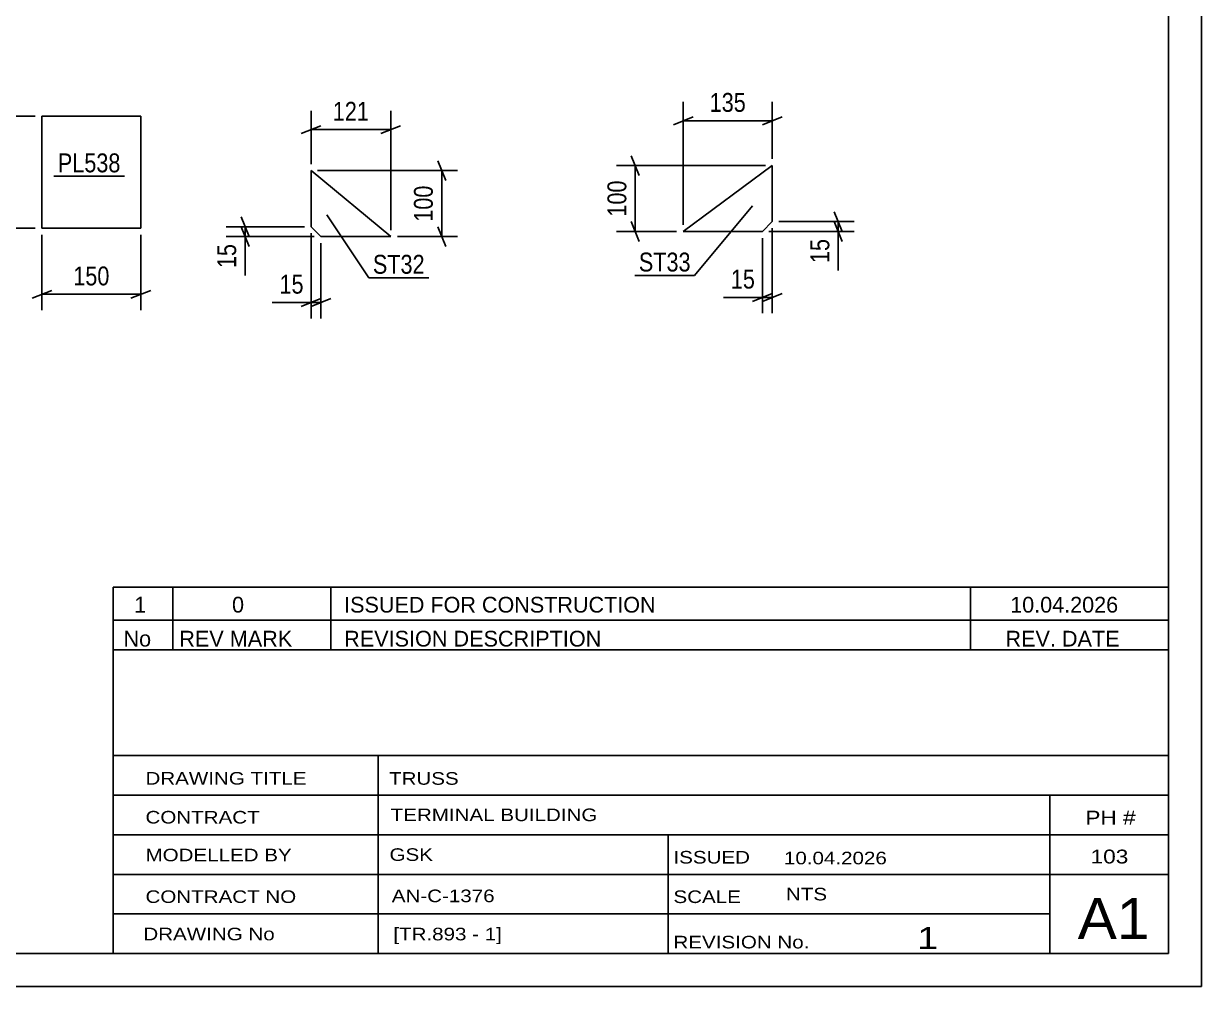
# Model space of a CAD drawing. Header units: millimetres. Extents: x 0 to 420, y 0 to 297.
# Drawn here: x 241.4 to 420, y 0 to 146 of the extents above; entities that cross this region are included whole.
import ezdxf

# ---------------------------------------------------------------- set-up
doc = ezdxf.new("R2010")
doc.units = ezdxf.units.MM
doc.styles.add('Arial Narrow', font='ARIALN.TTF', dxfattribs={"height": 0.2})

# ---------------------------------------------------------------- blocks, each defined once
blk = doc.blocks.new('Unknown-203762959-1135')
at = {"color": 5, "linetype": 'Continuous'}
for p, q in [((420, 0), (420, 297)), ((415, 5), (415, 292)), ((5, 5), (415, 5)), ((0, 0), (420, 0))]:
    blk.add_line(p, q, dxfattribs=at)
blk = doc.blocks.new('Part-203762959-2891 - 2887')
at = {"color": 2, "linetype": 'Continuous'}
for p, q in [((244.17, 131.99), (244.17, 114.99)), ((259.17, 131.99), (244.17, 131.99)), ((259.17, 114.99), (259.17, 131.99)), ((244.17, 114.99), (259.17, 114.99))]:
    blk.add_line(p, q, dxfattribs=at)
blk = doc.blocks.new('Part-203762959-2665 - 2649')
at = {"color": 2, "linetype": 'Continuous'}
for p, q in [((284.98, 123.72), (284.98, 115.22)), ((297.07, 113.72), (284.98, 123.72)), ((284.98, 115.22), (286.48, 113.72)), ((286.48, 113.72), (297.07, 113.72))]:
    blk.add_line(p, q, dxfattribs=at)
blk = doc.blocks.new('Part-203762959-2594 - 2578')
at = {"color": 2, "linetype": 'Continuous'}
for p, q in [((354.92, 124.49), (341.42, 114.49)), ((354.92, 115.99), (354.92, 124.49)), ((341.42, 114.49), (353.42, 114.49)), ((353.42, 114.49), (354.92, 115.99))]:
    blk.add_line(p, q, dxfattribs=at)
blk = doc.blocks.new('StraightDimension-203762959-2893 - 2887')
at = {"color": 7, "linetype": 'Continuous'}
for p, q in [((244.17, 113.99), (244.17, 102.57)), ((259.17, 113.99), (259.17, 102.57)), ((245.67, 105.57), (242.67, 104.37)), ((257.67, 104.37), (260.67, 105.57)), ((244.17, 104.97), (259.17, 104.97))]:
    blk.add_line(p, q, dxfattribs=at)
at = {"color": 0}
blk.add_wipeout([(255.01, 105.72), (255.01, 109.92), (248.33, 109.92), (248.33, 105.72)], dxfattribs=at)
at = {"color": 3, "style": 'Arial Narrow'}
blk.add_text('150', height=2.863, dxfattribs=at).set_placement((248.93, 106.32))
blk = doc.blocks.new('StraightDimension-203762959-2904 - 2887')
at = {"color": 7, "linetype": 'Continuous'}
for p, q in [((231.74, 130.49), (230.54, 133.49)), ((243.17, 131.99), (228.29, 131.99)), ((231.14, 114.99), (231.14, 131.99)), ((230.54, 116.49), (231.74, 113.49)), ((243.17, 114.99), (228.29, 114.99))]:
    blk.add_line(p, q, dxfattribs=at)
at = {"color": 0}
blk.add_wipeout([(230.39, 126.83), (226.19, 126.83), (226.19, 120.15), (230.39, 120.15)], dxfattribs=at)
at = {"color": 3, "style": 'Arial Narrow'}
blk.add_text('170', height=2.863, rotation=90.0002, dxfattribs=at).set_placement((229.79, 120.75))
blk = doc.blocks.new('StraightDimension-203762959-2689 - 2649')
at = {"color": 7, "linetype": 'Continuous'}
for p, q in [((274.38, 116.72), (275.58, 113.72)), ((283.98, 115.22), (272.13, 115.22)), ((275.58, 112.22), (274.38, 115.22)), ((274.98, 113.72), (274.98, 115.22)), ((285.48, 113.72), (272.13, 113.72))]:
    blk.add_line(p, q, dxfattribs=at)
at = {"color": 0}
blk.add_wipeout([(274.23, 113.2), (270.03, 113.2), (270.03, 108.34), (274.23, 108.34)], dxfattribs=at)
at = {"color": 7, "linetype": 'Continuous'}
blk.add_line((274.98, 113.72), (274.98, 107.82), dxfattribs=at)
blk.add_line((274.98, 113.72), (274.98, 107.82), dxfattribs=at)
at = {"color": 3, "style": 'Arial Narrow'}
blk.add_text('15', height=2.863, rotation=90.0002, dxfattribs=at).set_placement((273.63, 108.94))
blk = doc.blocks.new('StraightDimension-203762959-2667 - 2649')
at = {"color": 7, "linetype": 'Continuous'}
for p, q in [((284.98, 114.22), (284.98, 101.32)), ((286.48, 112.72), (286.48, 101.32)), ((283.48, 103.12), (286.48, 104.32)), ((287.98, 104.32), (284.98, 103.12)), ((284.98, 103.72), (286.48, 103.72))]:
    blk.add_line(p, q, dxfattribs=at)
at = {"color": 0}
blk.add_wipeout([(284.45, 104.47), (284.45, 108.67), (279.6, 108.67), (279.6, 104.47)], dxfattribs=at)
at = {"color": 7, "linetype": 'Continuous'}
blk.add_line((284.98, 103.72), (279.07, 103.72), dxfattribs=at)
blk.add_line((284.98, 103.72), (279.07, 103.72), dxfattribs=at)
at = {"color": 3, "style": 'Arial Narrow'}
blk.add_text('15', height=2.863, dxfattribs=at).set_placement((280.2, 105.07))
blk = doc.blocks.new('StraightDimension-203762959-2679 - 2649')
at = {"color": 7, "linetype": 'Continuous'}
for p, q in [((284.98, 124.72), (284.98, 132.79)), ((297.07, 114.72), (297.07, 132.79)), ((283.48, 129.34), (286.48, 130.54)), ((298.57, 130.54), (295.57, 129.34)), ((284.98, 129.94), (297.07, 129.94))]:
    blk.add_line(p, q, dxfattribs=at)
at = {"color": 0}
blk.add_wipeout([(294.36, 130.69), (294.36, 134.89), (287.68, 134.89), (287.68, 130.69)], dxfattribs=at)
at = {"color": 3, "style": 'Arial Narrow'}
blk.add_text('121', height=2.863, dxfattribs=at).set_placement((288.28, 131.29))
blk = doc.blocks.new('StraightDimension-203762959-2700 - 2649')
at = {"color": 7, "linetype": 'Continuous'}
for p, q in [((304.2, 125.22), (305.4, 122.22)), ((285.98, 123.72), (307.2, 123.72)), ((304.8, 113.72), (304.8, 123.72)), ((305.4, 112.22), (304.2, 115.22)), ((298.07, 113.72), (307.2, 113.72))]:
    blk.add_line(p, q, dxfattribs=at)
at = {"color": 0}
blk.add_wipeout([(304.05, 122.07), (299.85, 122.07), (299.85, 115.38), (304.05, 115.38)], dxfattribs=at)
at = {"color": 3, "style": 'Arial Narrow'}
blk.add_text('100', height=2.863, rotation=90.0002, dxfattribs=at).set_placement((303.45, 115.98))
blk = doc.blocks.new('StraightDimension-203762959-2596 - 2578')
at = {"color": 7, "linetype": 'Continuous'}
for p, q in [((354.92, 114.99), (354.92, 102.09)), ((353.42, 113.49), (353.42, 102.09)), ((351.92, 103.89), (354.92, 105.09)), ((356.42, 105.09), (353.42, 103.89)), ((353.42, 104.49), (354.92, 104.49))]:
    blk.add_line(p, q, dxfattribs=at)
at = {"color": 0}
blk.add_wipeout([(352.9, 105.24), (352.9, 109.44), (348.04, 109.44), (348.04, 105.24)], dxfattribs=at)
at = {"color": 7, "linetype": 'Continuous'}
blk.add_line((353.42, 104.49), (347.52, 104.49), dxfattribs=at)
blk.add_line((353.42, 104.49), (347.52, 104.49), dxfattribs=at)
at = {"color": 3, "style": 'Arial Narrow'}
blk.add_text('15', height=2.863, dxfattribs=at).set_placement((348.64, 105.84))
blk = doc.blocks.new('StraightDimension-203762959-2635 - 2578')
at = {"color": 7, "linetype": 'Continuous'}
for p, q in [((364.32, 117.49), (365.52, 114.49)), ((354.42, 114.49), (367.32, 114.49)), ((355.92, 115.99), (367.32, 115.99)), ((365.52, 112.99), (364.32, 115.99)), ((364.92, 114.49), (364.92, 115.99))]:
    blk.add_line(p, q, dxfattribs=at)
at = {"color": 0}
blk.add_wipeout([(364.17, 113.97), (359.97, 113.97), (359.97, 109.11), (364.17, 109.11)], dxfattribs=at)
at = {"color": 7, "linetype": 'Continuous'}
blk.add_line((364.92, 114.49), (364.92, 108.59), dxfattribs=at)
blk.add_line((364.92, 114.49), (364.92, 108.59), dxfattribs=at)
at = {"color": 3, "style": 'Arial Narrow'}
blk.add_text('15', height=2.863, rotation=90.0002, dxfattribs=at).set_placement((363.57, 109.71))
blk = doc.blocks.new('StraightDimension-203762959-2611 - 2578')
at = {"color": 7, "linetype": 'Continuous'}
for p, q in [((341.42, 115.49), (341.42, 134.14)), ((354.92, 125.49), (354.92, 134.14)), ((342.92, 131.89), (339.92, 130.69)), ((341.42, 131.29), (354.92, 131.29)), ((353.42, 130.69), (356.42, 131.89))]:
    blk.add_line(p, q, dxfattribs=at)
at = {"color": 0}
blk.add_wipeout([(351.51, 132.04), (351.51, 136.24), (344.83, 136.24), (344.83, 132.04)], dxfattribs=at)
at = {"color": 3, "style": 'Arial Narrow'}
blk.add_text('135', height=2.863, dxfattribs=at).set_placement((345.43, 132.64))
blk = doc.blocks.new('StraightDimension-203762959-2623 - 2578')
at = {"color": 7, "linetype": 'Continuous'}
for p, q in [((333.54, 125.99), (334.74, 122.99)), ((353.92, 124.49), (331.29, 124.49)), ((334.14, 114.49), (334.14, 124.49)), ((340.42, 114.49), (331.29, 114.49)), ((334.74, 112.99), (333.54, 115.99))]:
    blk.add_line(p, q, dxfattribs=at)
at = {"color": 0}
blk.add_wipeout([(333.39, 122.84), (329.19, 122.84), (329.19, 116.15), (333.39, 116.15)], dxfattribs=at)
at = {"color": 3, "style": 'Arial Narrow'}
blk.add_text('100', height=2.863, rotation=90.0002, dxfattribs=at).set_placement((332.79, 116.75))
blk = doc.blocks.new('Unknown-203762959-13560')
at = {"color": 7, "linetype": 'Continuous'}
for p, q in [((255, 51.05), (255, 5)), ((255, 51.05), (415, 51.05)), ((415, 51), (415, 5)), ((255, 35), (415, 35)), ((295.14, 35), (295.14, 5)), ((255, 29), (415, 29)), ((397, 5.05), (397, 29.05)), ((255, 23), (415, 23)), ((339.14, 23), (339.14, 5)), ((255, 17), (415, 17)), ((255, 11), (397, 11)), ((255, 5), (415, 5))]:
    blk.add_line(p, q, dxfattribs=at)
at = {"color": 7, "style": 'Arial Narrow'}
for s, height, width, p in [('DRAWING TITLE', 1.9089, 1.425378, (259.88, 30.61)), ('TRUSS  ', 1.909, 1.425378, (296.81, 30.59)), ('TERMINAL BUILDING', 1.9089, 1.425378, (297.06, 25.07)), ('CONTRACT', 1.909, 1.425378, (259.88, 24.71)), ('MODELLED BY', 1.9089, 1.425378, (259.88, 18.98)), ('GSK', 1.909, 1.425378, (296.88, 19.04)), ('ISSUED', 1.909, 1.425378, (339.94, 18.64)), ('10.04.2026', 1.909, 1.425378, (356.69, 18.52)), ('CONTRACT NO', 1.9089, 1.425378, (259.88, 12.66)), ('AN-C-1376', 1.909, 1.425378, (297.23, 12.78)), ('SCALE', 1.909, 1.425378, (339.94, 12.65)), ('A1', 6.204, 1.25, (401.24, 7.2)), ('DRAWING No', 1.909, 1.425378, (259.56, 7)), ('[TR.893 - 1]', 1.9089, 1.425378, (297.46, 6.99)), ('1', 3.34, 1.5, (376.91, 5.68)), ('REVISION No.', 1.9089, 1.425378, (339.94, 5.77))]:
    blk.add_text(s, height=height, dxfattribs=dict(at, width=width)).set_placement(p)
at = {"color": 7, "linetype": 'Continuous', "style": 'Arial Narrow'}
for s, height, width, p in [('PH #', 2.1, 1.42538, (402.4, 24.55)), ('103', 2.1, 1.42538, (403.19, 18.65)), ('NTS', 1.909, 1.425378, (357, 13.05))]:
    blk.add_text(s, height=height, dxfattribs=dict(at, width=width)).set_placement(p)
blk = doc.blocks.new('Unknown-203762959-13561')
at = {"color": 7, "linetype": 'Continuous'}
for p, q in [((255, 60.55), (415, 60.55)), ((415, 60.55), (255, 60.55)), ((255, 60.55), (255, 55.55)), ((264, 60.55), (264, 55.55)), ((288, 60.55), (288, 55.55)), ((385, 60.55), (385, 55.55)), ((415, 60.55), (415, 55.55)), ((255, 55.55), (415, 55.55)), ((255, 55.55), (255, 51.05)), ((255, 55.55), (415, 55.55)), ((264, 55.55), (264, 51.05)), ((288, 55.55), (288, 51.05)), ((385, 55.55), (385, 51.05)), ((415, 55.55), (415, 51.05)), ((415, 51.05), (255, 51.05))]:
    blk.add_line(p, q, dxfattribs=at)
at = {"color": 7, "linetype": 'Continuous', "style": 'Arial Narrow'}
for s, height, width, p in [('1', 2.39, 1.196471, (258.16, 56.7)), ('0', 2.39, 1.196471, (273, 56.7)), ('ISSUED FOR CONSTRUCTION', 2.3861, 1.196471, (290, 56.7)), ('10.04.2026', 2.386, 1.196471, (391, 56.7)), ('No', 2.386, 1.2, (256.54, 51.55)), ('REV MARK', 2.386, 1.2, (265, 51.55)), ('REVISION DESCRIPTION', 2.3861, 1.2, (290, 51.55)), ('REV. DATE', 2.386, 1.2, (390.28, 51.55))]:
    blk.add_text(s, height=height, dxfattribs=dict(at, width=width)).set_placement(p)
blk = doc.blocks.new('Mark-203762959-2889 - 2887')
at = {"color": 0}
blk.add_wipeout([(256.09, 123.47), (256.09, 126.47), (246.59, 126.47), (246.59, 123.47)], dxfattribs=at)
blk.add_wipeout([(256.09, 123.47), (256.09, 126.47), (246.59, 126.47), (246.59, 123.47)], dxfattribs=at)
at = {"color": 30, "linetype": 'Continuous'}
blk.add_line((245.99, 122.87), (256.69, 122.87), dxfattribs=at)
at = {"color": 3, "style": 'Arial Narrow'}
blk.add_text('PL538', height=2.863, dxfattribs=at).set_placement((246.59, 123.47))
blk = doc.blocks.new('Mark-203762959-2661 - 2649')
at = {"color": 0}
blk.add_wipeout([(302.22, 108.09), (302.22, 111.09), (294.36, 111.09), (294.36, 108.09)], dxfattribs=at)
blk.add_wipeout([(302.22, 108.09), (302.22, 111.09), (294.36, 111.09), (294.36, 108.09)], dxfattribs=at)
at = {"color": 30, "linetype": 'Continuous'}
for p, q in [((287.38, 117.01), (293.76, 107.49)), ((293.76, 107.49), (302.82, 107.49))]:
    blk.add_line(p, q, dxfattribs=at)
at = {"color": 3, "style": 'Arial Narrow'}
blk.add_text('ST32', height=2.863, dxfattribs=at).set_placement((294.36, 108.09))
blk = doc.blocks.new('Mark-203762959-2590 - 2578')
at = {"color": 0}
blk.add_wipeout([(342.55, 108.43), (342.55, 111.43), (334.69, 111.43), (334.69, 108.43)], dxfattribs=at)
blk.add_wipeout([(342.55, 108.43), (342.55, 111.43), (334.69, 111.43), (334.69, 108.43)], dxfattribs=at)
at = {"color": 30, "linetype": 'Continuous'}
for p in [(351.91, 118.38), (334.09, 107.83)]:
    blk.add_line(p, (343.15, 107.83), dxfattribs=at)
at = {"color": 3, "style": 'Arial Narrow'}
blk.add_text('ST33', height=2.863, dxfattribs=at).set_placement((334.69, 108.43))

msp = doc.modelspace()

# ---------------------------------------------------------------- block references
for name in ['Unknown-203762959-1135', 'Part-203762959-2891 - 2887', 'Part-203762959-2665 - 2649', 'Part-203762959-2594 - 2578', 'Unknown-203762959-13561', 'Unknown-203762959-13560']:
    msp.add_blockref(name, (0, 0))

# ---------------------------------------------------------------- next in the draw order: block references
for name in ['Mark-203762959-2889 - 2887', 'StraightDimension-203762959-2689 - 2649', 'StraightDimension-203762959-2596 - 2578', 'StraightDimension-203762959-2893 - 2887']:
    msp.add_blockref(name, (0, 0))

# ---------------------------------------------------------------- next in the draw order: block references
for name in ['StraightDimension-203762959-2904 - 2887', 'StraightDimension-203762959-2635 - 2578', 'StraightDimension-203762959-2667 - 2649']:
    msp.add_blockref(name, (0, 0))

# ---------------------------------------------------------------- next in the draw order: block references
for name in ['StraightDimension-203762959-2611 - 2578', 'StraightDimension-203762959-2679 - 2649']:
    msp.add_blockref(name, (0, 0))

# ---------------------------------------------------------------- next in the draw order: block references
for name in ['StraightDimension-203762959-2700 - 2649', 'StraightDimension-203762959-2623 - 2578']:
    msp.add_blockref(name, (0, 0))

# ---------------------------------------------------------------- next in the draw order: block references
for name in ['Mark-203762959-2590 - 2578', 'Mark-203762959-2661 - 2649']:
    msp.add_blockref(name, (0, 0))

doc.saveas('drawing.dxf')
